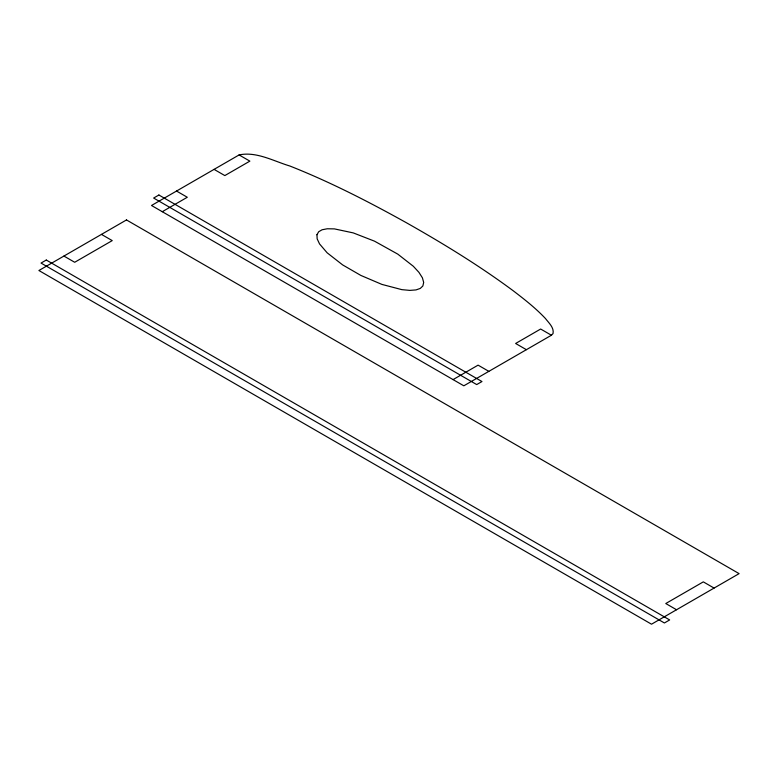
<?xml version="1.0" encoding="UTF-8"?>
<svg xmlns="http://www.w3.org/2000/svg" width="778" height="778" viewBox="0 0 778 778"><rect width="100%" height="100%" fill="white"/><g stroke="black" fill="none" stroke-linecap="round" stroke-linejoin="round"><path stroke-width="1.17" d="M551.417 335.24L553.032 333.577C554.267 327.567 548.723 322.87 545.466 318.533C535.682 308.146 524.421 299.316 513.11 290.69C479.122 265.502 442.954 243.388 406.145 222.596C368.441 201.628 329.96 181.848 289.795 165.986C273.574 161.124 256.429 151.263 239.099 154.929L151.516 205.489L463.824 385.81L551.417 335.24L540.652 329.026L515.629 343.477L526.385 349.682M162.271 211.704L187.294 197.262L176.538 191.048M453.068 379.596L478.091 365.145L488.847 371.359M239.099 154.929L249.864 161.134L224.832 175.585L214.076 169.371M101.461 234.392L112.227 240.606L74.688 262.274L63.922 256.059M714.078 588.08L703.312 581.866L665.774 603.534L676.539 609.748M316.947 234.732L317.152 238.836L319.544 243.922L327.13 252.792L342.67 264.928L360.885 275.441L381.91 284.408L401.856 289.649L409.86 290.389L416.026 289.912L420.285 288.424L422.862 285.973L423.679 282.404L422.396 277.785L418.895 272.3L413.332 266.271L397.791 254.134L374.5 241.161L353.261 232.904L334.394 228.888L327.275 228.771L322.073 229.773L318.698 231.727L316.947 234.732M46.281 260.037L41.03 263.071L664.402 622.974L669.654 619.94L46.281 260.037M158.897 195.015L153.636 198.05L476.71 384.575L481.971 381.541L158.897 195.015M126.483 219.941L38.9 270.511L651.517 624.199L739.1 573.629L126.483 219.941"/></g></svg>
